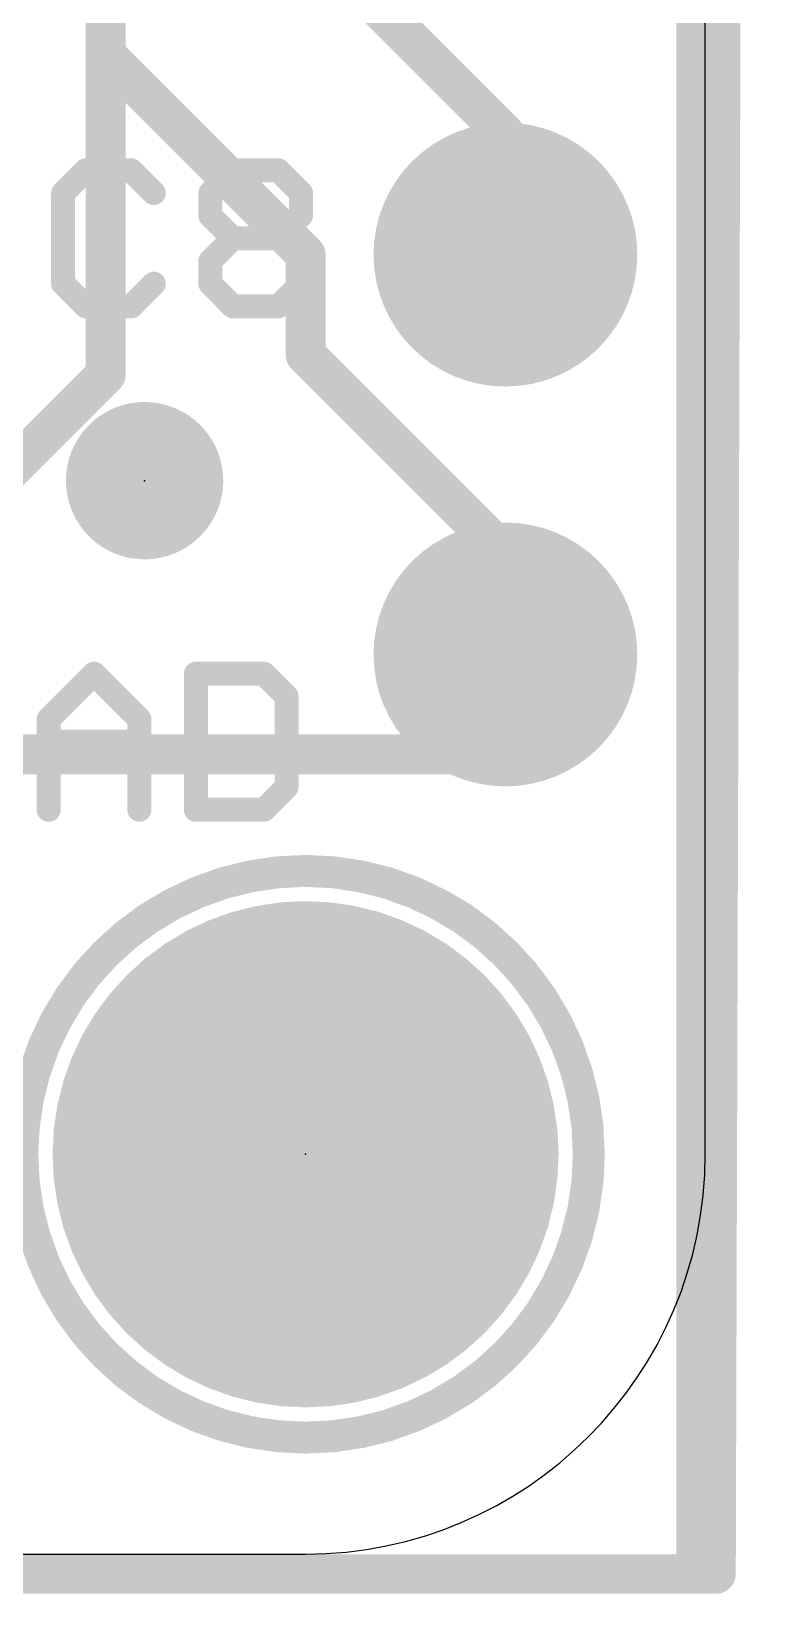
# Model space of a CAD drawing. Extents: x -0.3 to 18.1, y -0.3 to 42.1.
# Drawn here: x 13.5 to 18.1, y -0.25 to 9.67 of the extents above; entities that cross this region are included whole.
import ezdxf

# ---------------------------------------------------------------- set-up
doc = ezdxf.new("R2010")
doc.units = 0
for name, color, linetype in [('1', 12, 'CONTINUOUS'), ('16', 132, 'CONTINUOUS'), ('17', 110, 'CONTINUOUS'), ('20', 53, 'CONTINUOUS'), ('21', 40, 'CONTINUOUS'), ('23', 40, 'CONTINUOUS')]:
    doc.layers.add(name, color=color, linetype=linetype)

# ---------------------------------------------------------------- blocks, each defined once
blk = doc.blocks.new('PIE')
at = {"const_width": 0.5}
blk.add_lwpolyline([(0, -0.25, 1), (0, 0.25, 1), (0, -0.25)], format="xyb", dxfattribs=at)
blk = doc.blocks.new('ROUNDP')
at = {"const_width": 0.5}
blk.add_lwpolyline([(0, -0.25, 1), (0, 0.25, 1), (0, -0.25)], format="xyb", dxfattribs=at)

msp = doc.modelspace()

# ---------------------------------------------------------------- linework, layer by layer
at = {"layer": '1'}
for points, const_width in [([(17.722, 41.969), (17.722, -0.127)], 0.25), ([(13.97, 13.335), (13.97, 9.525)], 0.254), ([(14.478, 11.049), (16.51, 9.017)], 0.254), ([(13.97, 9.525), (15.24, 8.255)], 0.254), ([(16.51, 9.017), (16.51, 8.255)], 0.254), ([(15.24, 8.255), (15.24, 7.62)], 0.254), ([(15.24, 7.62), (16.51, 6.35)], 0.254), ([(16.51, 6.35), (16.51, 5.715)], 0.254), ([(16.51, 5.334), (16.51, 5.715)], 0.254), ([(16.256, 5.08), (16.51, 5.334)], 0.254), ([(13.335, 5.08), (16.256, 5.08)], 0.254), ([(17.722, -0.127), (0, -0.127)], 0.25)]:
    msp.add_lwpolyline(points, dxfattribs=dict(at, const_width=const_width))
for points, const_width in [([(14.0149, 9.5699, 1), (13.9251, 9.4801)], 0.127), ([(13.9065, 9.525, 1), (14.0335, 9.525)], 0.127), ([(16.5735, 9.017, 1), (16.4465, 9.017)], 0.127), ([(16.4651, 8.9721, 1), (16.5549, 9.0619)], 0.127), ([(15.3035, 8.255, 1), (15.1765, 8.255)], 0.127), ([(15.1951, 8.2101, 1), (15.2849, 8.2999)], 0.127), ([(16.4465, 8.255, 1), (16.5735, 8.255)], 0.127), ([(15.2849, 7.6649, 1), (15.1951, 7.5751)], 0.127), ([(15.1765, 7.62, 1), (15.3035, 7.62)], 0.127), ([(16.5735, 6.35, 1), (16.4465, 6.35)], 0.127), ([(16.4651, 6.3051, 1), (16.5549, 6.3949)], 0.127), ([(16.5735, 5.715, 1), (16.4465, 5.715)], 0.127), ([(16.4465, 5.715, 1), (16.5735, 5.715)], 0.127), ([(16.5549, 5.2891, 1), (16.4651, 5.3789)], 0.127), ([(16.4465, 5.334, 1), (16.5735, 5.334)], 0.127), ([(16.2111, 5.1249, 1), (16.3009, 5.0351)], 0.127), ([(16.256, 5.0165, 1), (16.256, 5.1435)], 0.127), ([(17.6595, -0.127, 1), (17.7845, -0.127)], 0.125), ([(17.722, -0.1895, 1), (17.722, -0.0645)], 0.125)]:
    msp.add_lwpolyline(points, format="xyb", dxfattribs=dict(at, const_width=const_width))
at = {"layer": '16'}
for points, const_width in [([(17.976, 41.969), (17.849, -0.127)], 0.25), ([(13.97, 7.493), (13.97, 28.575)], 0.254), ([(13.208, 6.731), (13.97, 7.493)], 0.254), ([(17.849, -0.127), (-0.127, -0.127)], 0.25)]:
    msp.add_lwpolyline(points, dxfattribs=dict(at, const_width=const_width))
for points, const_width in [([(13.9065, 7.493, 1), (14.0335, 7.493)], 0.127), ([(14.0149, 7.4481, 1), (13.9251, 7.5379)], 0.127), ([(17.7865, -0.1268, 1), (17.9115, -0.1272)], 0.125), ([(17.849, -0.1895, 1), (17.849, -0.0645)], 0.125)]:
    msp.add_lwpolyline(points, format="xyb", dxfattribs=dict(at, const_width=const_width))
at = {"layer": '20'}
for p, q in [((17.78, 2.54), (17.78, 39.37)), ((2.54, 0), (15.24, 0))]:
    msp.add_line(p, q, dxfattribs=at)
msp.add_arc((15.24, 2.54), 2.54, 270, 0, dxfattribs=at)
at = {"layer": '21', "const_width": 0.1524}
for points in [[(13.8432, 8.7905), (13.6992, 8.6465)], [(14.1313, 8.7905), (13.8432, 8.7905)], [(14.2754, 8.6465), (14.1313, 8.7905)], [(14.6347, 8.6465), (14.7787, 8.7905)], [(14.7787, 8.7905), (15.0669, 8.7905)], [(15.0669, 8.7905), (15.2109, 8.6465)], [(13.6992, 8.6465), (13.6992, 8.0703)], [(14.6347, 8.5024), (14.6347, 8.6465)], [(15.2109, 8.6465), (15.2109, 8.5024)], [(14.7787, 8.3584), (14.6347, 8.5024)], [(15.2109, 8.5024), (15.0669, 8.3584)], [(14.6347, 8.2143), (14.7787, 8.3584)], [(14.7787, 8.3584), (15.0669, 8.3584)], [(15.0669, 8.3584), (15.2109, 8.2143)], [(14.6347, 8.0703), (14.6347, 8.2143)], [(15.2109, 8.2143), (15.2109, 8.0703)], [(13.6992, 8.0703), (13.8432, 7.9262)], [(14.1313, 7.9262), (14.2754, 8.0703)], [(14.7787, 7.9262), (14.6347, 8.0703)], [(15.2109, 8.0703), (15.0669, 7.9262)], [(13.8432, 7.9262), (14.1313, 7.9262)], [(15.0669, 7.9262), (14.7787, 7.9262)], [(13.6072, 5.3044), (13.8953, 5.5925)], [(13.8953, 5.5925), (14.1834, 5.3044)], [(14.5427, 5.5925), (14.5427, 4.7282)], [(14.9748, 5.5925), (14.5427, 5.5925)], [(15.1189, 5.4485), (14.9748, 5.5925)], [(15.1189, 4.8723), (15.1189, 5.4485)], [(13.6072, 4.7282), (13.6072, 5.3044)], [(14.1834, 5.3044), (14.1834, 4.7282)], [(13.6072, 5.1604), (14.1834, 5.1604)], [(14.9748, 4.7282), (15.1189, 4.8723)], [(14.5427, 4.7282), (14.9748, 4.7282)]]:
    msp.add_lwpolyline(points, dxfattribs=at)
at = {"layer": '21'}
for points, const_width in [([(13.8432, 8.8286, 1), (13.8432, 8.7524)], 0.0762), ([(13.8702, 8.7636, 1), (13.8163, 8.8175)], 0.0762), ([(14.1583, 8.8175, 1), (14.1044, 8.7636)], 0.0762), ([(14.1313, 8.7524, 1), (14.1313, 8.8286)], 0.0762), ([(14.7787, 8.8286, 1), (14.7787, 8.7524)], 0.0762), ([(14.8057, 8.7636, 1), (14.7518, 8.8175)], 0.0762), ([(15.0938, 8.8175, 1), (15.0399, 8.7636)], 0.0762), ([(15.0669, 8.7524, 1), (15.0669, 8.8286)], 0.0762), ([(13.6722, 8.6734, 1), (13.7261, 8.6195)], 0.0762), ([(13.7373, 8.6465, 1), (13.6611, 8.6465)], 0.0762), ([(14.2484, 8.6195, 1), (14.3023, 8.6734)], 0.0762), ([(14.6077, 8.6734, 1), (14.6616, 8.6195)], 0.0762), ([(14.6728, 8.6465, 1), (14.5966, 8.6465)], 0.0762), ([(15.249, 8.6465, 1), (15.1728, 8.6465)], 0.0762), ([(15.184, 8.6195, 1), (15.2378, 8.6734)], 0.0762), ([(14.6616, 8.5294, 1), (14.6077, 8.4755)], 0.0762), ([(14.5966, 8.5024, 1), (14.6728, 8.5024)], 0.0762), ([(15.1728, 8.5024, 1), (15.249, 8.5024)], 0.0762), ([(15.2378, 8.4755, 1), (15.184, 8.5294)], 0.0762), ([(14.7787, 8.3965, 1), (14.7787, 8.3203)], 0.0762), ([(14.8057, 8.3314, 1), (14.7518, 8.3853)], 0.0762), ([(14.7518, 8.3314, 1), (14.8057, 8.3853)], 0.0762), ([(15.0938, 8.3853, 1), (15.0399, 8.3314)], 0.0762), ([(15.0399, 8.3853, 1), (15.0938, 8.3314)], 0.0762), ([(15.0669, 8.3203, 1), (15.0669, 8.3965)], 0.0762), ([(14.6077, 8.2413, 1), (14.6616, 8.1874)], 0.0762), ([(14.6728, 8.2143, 1), (14.5966, 8.2143)], 0.0762), ([(15.249, 8.2143, 1), (15.1728, 8.2143)], 0.0762), ([(15.184, 8.1874, 1), (15.2378, 8.2413)], 0.0762), ([(13.7261, 8.0972, 1), (13.6722, 8.0433)], 0.0762), ([(14.3023, 8.0433, 1), (14.2484, 8.0972)], 0.0762), ([(14.6616, 8.0972, 1), (14.6077, 8.0433)], 0.0762), ([(15.2378, 8.0433, 1), (15.184, 8.0972)], 0.0762), ([(13.6611, 8.0703, 1), (13.7373, 8.0703)], 0.0762), ([(14.5966, 8.0703, 1), (14.6728, 8.0703)], 0.0762), ([(15.1728, 8.0703, 1), (15.249, 8.0703)], 0.0762), ([(13.8432, 7.9643, 1), (13.8432, 7.8881)], 0.0762), ([(13.8163, 7.8993, 1), (13.8702, 7.9531)], 0.0762), ([(14.1044, 7.9531, 1), (14.1583, 7.8993)], 0.0762), ([(14.1313, 7.8881, 1), (14.1313, 7.9643)], 0.0762), ([(14.7787, 7.9643, 1), (14.7787, 7.8881)], 0.0762), ([(14.7518, 7.8993, 1), (14.8057, 7.9531)], 0.0762), ([(15.0399, 7.9531, 1), (15.0938, 7.8993)], 0.0762), ([(15.0669, 7.8881, 1), (15.0669, 7.9643)], 0.0762), ([(13.9222, 5.6195, 1), (13.8683, 5.5656)], 0.0762), ([(13.9222, 5.5656, 1), (13.8683, 5.6195)], 0.0762), ([(14.5808, 5.5925, 1), (14.5046, 5.5925)], 0.0762), ([(14.5427, 5.6306, 1), (14.5427, 5.5544)], 0.0762), ([(15.0018, 5.6195, 1), (14.9479, 5.5656)], 0.0762), ([(14.9748, 5.5544, 1), (14.9748, 5.6306)], 0.0762), ([(15.157, 5.4485, 1), (15.0808, 5.4485)], 0.0762), ([(15.092, 5.4215, 1), (15.1458, 5.4754)], 0.0762), ([(13.5802, 5.3314, 1), (13.6341, 5.2775)], 0.0762), ([(13.6453, 5.3044, 1), (13.5691, 5.3044)], 0.0762), ([(14.2215, 5.3044, 1), (14.1453, 5.3044)], 0.0762), ([(14.1564, 5.2775, 1), (14.2103, 5.3314)], 0.0762), ([(13.6072, 5.1985, 1), (13.6072, 5.1223)], 0.0762), ([(14.1834, 5.1223, 1), (14.1834, 5.1985)], 0.0762), ([(15.0808, 4.8723, 1), (15.157, 4.8723)], 0.0762), ([(15.1458, 4.8453, 1), (15.092, 4.8992)], 0.0762), ([(13.5691, 4.7282, 1), (13.6453, 4.7282)], 0.0762), ([(14.1453, 4.7282, 1), (14.2215, 4.7282)], 0.0762), ([(14.5427, 4.7663, 1), (14.5427, 4.6901)], 0.0762), ([(14.5046, 4.7282, 1), (14.5808, 4.7282)], 0.0762), ([(14.9479, 4.7551, 1), (15.0018, 4.7013)], 0.0762), ([(14.9748, 4.6901, 1), (14.9748, 4.7663)], 0.0762), ([(15.24, 0.74, 1), (15.24, 4.34, 1), (15.24, 0.74)], 0.2032)]:
    msp.add_lwpolyline(points, format="xyb", dxfattribs=dict(at, const_width=const_width))
at = {"layer": '23'}
for p in [(14.217, 6.819), (15.24, 2.54)]:
    msp.add_point(p, dxfattribs=at)

# ---------------------------------------------------------------- block references
at = {"layer": '1'}
msp.add_blockref('PIE', (14.217, 6.819), dxfattribs=at)
at = {"layer": '17'}
for p, xscale, yscale in [((16.51, 8.255), 1.6764, 1.6764), ((16.51, 8.255), 1.6764, 1.6764), ((16.51, 5.715), 1.6764, 1.6764), ((16.51, 5.715), 1.6764, 1.6764), ((15.24, 2.54), 3.216, 3.216), ((15.24, 2.54), 3.216, 3.216)]:
    msp.add_blockref('ROUNDP', p, dxfattribs=dict(at, xscale=xscale, yscale=yscale))

doc.saveas('drawing.dxf')
